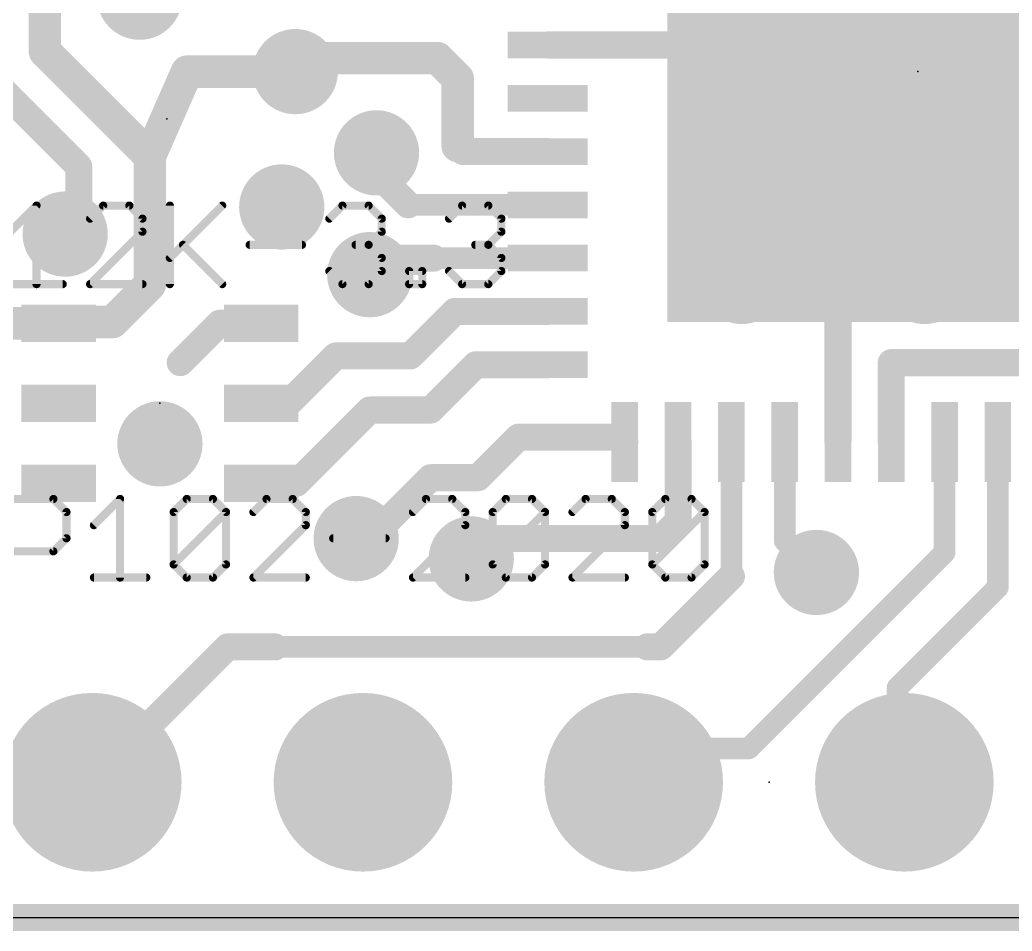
# Model space of a CAD drawing. Extents: x -0.1 to 35.7, y -0.1 to 17.9.
# Drawn here: x 10.75 to 20.06, y -0.13 to 8.42 of the extents above; entities that cross this region are included whole.
import ezdxf

# ---------------------------------------------------------------- set-up
doc = ezdxf.new("R2010")
doc.units = 0
for name, color, linetype in [('1', 12, 'CONTINUOUS'), ('17', 110, 'CONTINUOUS'), ('18', 110, 'CONTINUOUS'), ('20', 53, 'CONTINUOUS'), ('23', 40, 'CONTINUOUS'), ('27', 253, 'CONTINUOUS')]:
    doc.layers.add(name, color=color, linetype=linetype)

# ---------------------------------------------------------------- blocks, each defined once
blk = doc.blocks.new('RECT')
blk.add_solid([(-0.5, -0.5), (0.5, -0.5), (-0.5, 0.5), (0.5, 0.5)])
blk = doc.blocks.new('ROUNDP')
at = {"const_width": 0.5}
blk.add_lwpolyline([(0, -0.25, 1), (0, 0.25, 1), (0, -0.25)], format="xyb", dxfattribs=at)
blk = doc.blocks.new('ROUNDV')
at = {"const_width": 0.5}
blk.add_lwpolyline([(0, -0.25, 1), (0, 0.25, 1), (0, -0.25)], format="xyb", dxfattribs=at)

msp = doc.modelspace()

# ---------------------------------------------------------------- linework, layer by layer
at = {"layer": '1'}
for points, const_width in [([(17.3355, 9.779), (19.177, 7.9375)], 0.254), ([(10.9855, 8.128), (10.9855, 9.017)], 0.3048), ([(15.702, 8.1875), (17.4585, 8.1875)], 0.254), ([(17.4585, 8.1875), (17.4625, 8.1915)], 0.254), ([(17.4585, 8.1875), (18.927, 8.1875)], 0.254), ([(18.927, 8.1875), (19.177, 7.9375)], 0.254), ([(11.97, 7.1435), (10.9855, 8.128)], 0.3048), ([(13.462, 8.0645), (13.335, 7.9375)], 0.3048), ([(14.6685, 8.0645), (13.462, 8.0645)], 0.3048), ([(14.859, 7.874), (14.6685, 8.0645)], 0.3048), ([(10.3814, 7.9701), (11.303, 7.0485)], 0.254), ([(11.97, 7.1435), (12.3195, 7.9375)], 0.3048), ([(12.3195, 7.9375), (13.335, 7.9375)], 0.3048), ([(14.859, 7.239), (14.859, 7.874)], 0.3048), ([(18.427, 7.1875), (19.177, 7.9375)], 0.254), ([(19.427, 7.6875), (19.177, 7.9375)], 0.254), ([(20.705, 7.6875), (19.427, 7.6875)], 0.254), ([(14.9105, 7.1875), (14.859, 7.239)], 0.254), ([(11.97, 7.1435), (11.97, 5.9375)], 0.3048), ([(14.097, 6.985), (14.097, 7.1755)], 0.254), ([(15.702, 7.1875), (14.9105, 7.1875)], 0.254), ([(18.427, 6.211), (18.427, 7.1875)], 0.254), ([(11.303, 7.0485), (11.303, 6.5405)], 0.254), ([(14.3945, 6.6875), (14.097, 6.985)], 0.254), ([(15.702, 6.6875), (14.3945, 6.6875)], 0.2032), ([(11.303, 6.5405), (11.176, 6.4135)], 0.254), ([(18.427, 6.211), (18.415, 6.223)], 0.254), ([(18.427, 4.4625), (18.427, 6.211)], 0.254), ([(14.1885, 6.1875), (14.0335, 6.0325)], 0.254), ([(14.633, 6.1875), (14.1885, 6.1875)], 0.254), ([(14.633, 6.1875), (15.702, 6.1875)], 0.2032), ([(11.97, 5.9375), (11.6205, 5.588)], 0.3048), ([(14.8315, 5.6875), (14.4145, 5.2705)], 0.254), ([(15.702, 5.6875), (14.8315, 5.6875)], 0.254), ([(11.115, 5.576), (10.5839, 5.576)], 0.3048), ([(11.6205, 5.588), (11.127, 5.588)], 0.3048), ([(11.127, 5.588), (11.115, 5.576)], 0.254), ([(12.6245, 5.576), (12.2555, 5.207)], 0.254), ([(13.015, 5.576), (12.6245, 5.576)], 0.254), ([(13.716, 5.2705), (13.2715, 4.826)], 0.254), ([(14.4145, 5.2705), (13.716, 5.2705)], 0.254), ([(14.605, 4.7625), (15.03, 5.1875)], 0.254), ([(15.03, 5.1875), (15.702, 5.1875)], 0.254), ([(18.927, 4.4625), (18.927, 5.207)], 0.254), ([(18.927, 5.207), (21.9075, 5.207)], 0.254), ([(13.2715, 4.826), (13.015, 4.826)], 0.254), ([(13.347, 4.076), (14.0335, 4.7625)], 0.254), ([(14.0335, 4.7625), (14.605, 4.7625)], 0.254), ([(15.0495, 4.1275), (15.4305, 4.5085)], 0.254), ([(15.4305, 4.5085), (16.381, 4.5085)], 0.254), ([(16.381, 4.5085), (16.427, 4.4625)], 0.254), ([(16.927, 4.4625), (16.927, 3.719)], 0.254), ([(17.427, 4.4625), (17.427, 3.203)], 0.2032), ([(17.927, 4.4625), (17.927, 3.536)], 0.2032), ([(19.427, 4.4625), (19.427, 3.425)], 0.2032), ([(19.927, 4.4625), (19.927, 3.0995)], 0.2032), ([(13.015, 4.076), (13.347, 4.076)], 0.254), ([(14.0335, 3.556), (14.605, 4.1275)], 0.254), ([(14.605, 4.1275), (15.0495, 4.1275)], 0.254), ([(16.927, 3.719), (16.764, 3.556)], 0.254), ([(13.9065, 3.556), (14.0335, 3.556)], 0.254), ([(15.1765, 3.556), (14.986, 3.3655)], 0.254), ([(16.764, 3.556), (15.1765, 3.556)], 0.254), ([(17.927, 3.536), (18.2245, 3.2385)], 0.2032), ([(19.427, 3.425), (17.5895, 1.5875)], 0.2032), ([(17.427, 3.203), (16.764, 2.54)], 0.254), ([(19.927, 3.0995), (18.9865, 2.159)], 0.2032), ([(12.7, 2.54), (11.43, 1.27)], 0.254), ([(13.1445, 2.54), (12.7, 2.54)], 0.254), ([(13.1445, 2.54), (16.637, 2.54)], 0.2032), ([(16.764, 2.54), (16.637, 2.54)], 0.254), ([(18.9865, 2.159), (18.9865, 1.3335)], 0.2032), ([(16.8275, 1.5875), (16.51, 1.27)], 0.2032), ([(17.5895, 1.5875), (16.8275, 1.5875)], 0.2032), ([(18.9865, 1.3335), (19.05, 1.27)], 0.2032), ([(0, 0), (35.56, 0)], 0.254)]:
    msp.add_lwpolyline(points, dxfattribs=dict(at, const_width=const_width))
for points, const_width in [([(15.702, 8.251, 1), (15.702, 8.124)], 0.127), ([(17.4585, 8.251, 1), (17.4585, 8.124)], 0.127), ([(17.4136, 8.2324, 1), (17.5034, 8.1426)], 0.127), ([(17.5074, 8.1466, 1), (17.4176, 8.2364)], 0.127), ([(17.4585, 8.124, 1), (17.4585, 8.251)], 0.127), ([(18.9719, 8.2324, 1), (18.8821, 8.1426)], 0.127), ([(18.927, 8.124, 1), (18.927, 8.251)], 0.127), ([(11.0394, 8.1819, 1), (10.9316, 8.0741)], 0.1524), ([(10.9093, 8.128, 1), (11.0617, 8.128)], 0.1524), ([(13.462, 8.1407, 1), (13.462, 7.9883)], 0.1524), ([(13.5159, 8.0106, 1), (13.4081, 8.1184)], 0.1524), ([(14.7224, 8.1184, 1), (14.6146, 8.0106)], 0.1524), ([(14.6685, 7.9883, 1), (14.6685, 8.1407)], 0.1524), ([(12.3195, 8.0137, 1), (12.3195, 7.8613)], 0.1524), ([(12.3892, 7.9068, 1), (12.2498, 7.9682)], 0.1524), ([(13.2811, 7.9914, 1), (13.3889, 7.8836)], 0.1524), ([(13.335, 7.8613, 1), (13.335, 8.0137)], 0.1524), ([(14.9352, 7.874, 1), (14.7828, 7.874)], 0.1524), ([(19.2219, 7.9824, 1), (19.1321, 7.8926)], 0.127), ([(19.2219, 7.8926, 1), (19.1321, 7.9824)], 0.127), ([(19.1321, 7.8926, 1), (19.2219, 7.9824)], 0.127), ([(19.1321, 7.8926, 1), (19.2219, 7.9824)], 0.127), ([(14.8051, 7.8201, 1), (14.9129, 7.9279)], 0.1524), ([(19.427, 7.751, 1), (19.427, 7.624)], 0.127), ([(19.3821, 7.6426, 1), (19.4719, 7.7324)], 0.127), ([(14.9039, 7.2839, 1), (14.8141, 7.1941)], 0.127), ([(12.0462, 7.1435, 1), (11.8938, 7.1435)], 0.1524), ([(11.9161, 7.0896, 1), (12.0239, 7.1974)], 0.1524), ([(14.1605, 7.1755, 1), (14.0335, 7.1755)], 0.127), ([(14.7828, 7.239, 1), (14.9352, 7.239)], 0.1524), ([(14.9105, 7.251, 1), (14.9105, 7.124)], 0.127), ([(14.8656, 7.1426, 1), (14.9554, 7.2324)], 0.127), ([(15.702, 7.124, 1), (15.702, 7.251)], 0.127), ([(18.4905, 7.1875, 1), (18.3635, 7.1875)], 0.127), ([(18.3821, 7.2324, 1), (18.4719, 7.1426)], 0.127), ([(11.3665, 7.0485, 1), (11.2395, 7.0485)], 0.127), ([(11.9003, 7.1742, 1), (12.0397, 7.1128)], 0.1524), ([(11.2581, 7.0036, 1), (11.3479, 7.0934)], 0.127), ([(14.1419, 7.0299, 1), (14.0521, 6.9401)], 0.127), ([(14.0335, 6.985, 1), (14.1605, 6.985)], 0.127), ([(14.3496, 6.6426, 1), (14.4394, 6.7324)], 0.127), ([(14.3945, 6.7383, 1), (14.3945, 6.6367)], 0.1016), ([(15.702, 6.6367, 1), (15.702, 6.7383)], 0.1016), ([(11.3479, 6.4956, 1), (11.2581, 6.5854)], 0.127), ([(11.1311, 6.4584, 1), (11.2209, 6.3686)], 0.127), ([(11.2395, 6.5405, 1), (11.3665, 6.5405)], 0.127), ([(18.4599, 6.2679, 1), (18.3701, 6.1781)], 0.127), ([(18.4905, 6.211, 1), (18.3635, 6.211)], 0.127), ([(14.1885, 6.251, 1), (14.1885, 6.124)], 0.127), ([(14.2334, 6.1426, 1), (14.1436, 6.2324)], 0.127), ([(14.633, 6.2383, 1), (14.633, 6.1367)], 0.1016), ([(14.633, 6.124, 1), (14.633, 6.251)], 0.127), ([(15.702, 6.1367, 1), (15.702, 6.2383)], 0.1016), ([(18.3635, 6.211, 1), (18.4905, 6.211)], 0.127), ([(18.3821, 6.1661, 1), (18.4719, 6.2559)], 0.127), ([(12.0239, 5.8836, 1), (11.9161, 5.9914)], 0.1524), ([(13.9886, 6.0774, 1), (14.0784, 5.9876)], 0.127), ([(11.8938, 5.9375, 1), (12.0462, 5.9375)], 0.1524), ([(14.8315, 5.751, 1), (14.8315, 5.624)], 0.127), ([(14.8764, 5.6426, 1), (14.7866, 5.7324)], 0.127), ([(15.702, 5.624, 1), (15.702, 5.751)], 0.127), ([(11.127, 5.6642, 1), (11.127, 5.5118)], 0.1524), ([(11.0701, 5.6209, 1), (11.1599, 5.5311)], 0.127), ([(11.1719, 5.5431, 1), (11.0821, 5.6329)], 0.127), ([(11.115, 5.4998, 1), (11.115, 5.6522)], 0.1524), ([(11.5666, 5.6419, 1), (11.6744, 5.5341)], 0.1524), ([(11.6205, 5.5118, 1), (11.6205, 5.6642)], 0.1524), ([(12.6245, 5.6395, 1), (12.6245, 5.5125)], 0.127), ([(12.6694, 5.5311, 1), (12.5796, 5.6209)], 0.127), ([(13.015, 5.5125, 1), (13.015, 5.6395)], 0.127), ([(12.2106, 5.2519, 1), (12.3004, 5.1621)], 0.127), ([(13.716, 5.334, 1), (13.716, 5.207)], 0.127), ([(13.7609, 5.2256, 1), (13.6711, 5.3154)], 0.127), ([(14.3696, 5.3154, 1), (14.4594, 5.2256)], 0.127), ([(14.4145, 5.207, 1), (14.4145, 5.334)], 0.127), ([(15.03, 5.251, 1), (15.03, 5.124)], 0.127), ([(15.0749, 5.1426, 1), (14.9851, 5.2324)], 0.127), ([(15.702, 5.124, 1), (15.702, 5.251)], 0.127), ([(18.9905, 5.207, 1), (18.8635, 5.207)], 0.127), ([(18.927, 5.2705, 1), (18.927, 5.1435)], 0.127), ([(13.015, 4.8895, 1), (13.015, 4.7625)], 0.127), ([(13.2715, 4.7625, 1), (13.2715, 4.8895)], 0.127), ([(13.2266, 4.8709, 1), (13.3164, 4.7811)], 0.127), ([(14.0335, 4.826, 1), (14.0335, 4.699)], 0.127), ([(14.0784, 4.7176, 1), (13.9886, 4.8074)], 0.127), ([(14.5601, 4.8074, 1), (14.6499, 4.7176)], 0.127), ([(14.605, 4.699, 1), (14.605, 4.826)], 0.127), ([(15.4305, 4.572, 1), (15.4305, 4.445)], 0.127), ([(15.4754, 4.4636, 1), (15.3856, 4.5534)], 0.127), ([(16.4259, 4.5534, 1), (16.3361, 4.4636)], 0.127), ([(16.381, 4.445, 1), (16.381, 4.572)], 0.127), ([(16.3821, 4.4176, 1), (16.4719, 4.5074)], 0.127), ([(16.9905, 4.4625, 1), (16.8635, 4.4625)], 0.127), ([(17.4778, 4.4625, 1), (17.3762, 4.4625)], 0.1016), ([(17.9778, 4.4625, 1), (17.8762, 4.4625)], 0.1016), ([(19.4778, 4.4625, 1), (19.3762, 4.4625)], 0.1016), ([(19.9778, 4.4625, 1), (19.8762, 4.4625)], 0.1016), ([(18.3635, 4.4625, 1), (18.4905, 4.4625)], 0.127), ([(18.8635, 4.4625, 1), (18.9905, 4.4625)], 0.127), ([(13.015, 4.1395, 1), (13.015, 4.0125)], 0.127), ([(13.347, 4.0125, 1), (13.347, 4.1395)], 0.127), ([(14.605, 4.191, 1), (14.605, 4.064)], 0.127), ([(14.6499, 4.0826, 1), (14.5601, 4.1724)], 0.127), ([(15.0046, 4.1724, 1), (15.0944, 4.0826)], 0.127), ([(15.0495, 4.064, 1), (15.0495, 4.191)], 0.127), ([(13.3021, 4.1209, 1), (13.3919, 4.0311)], 0.127), ([(16.9719, 3.6741, 1), (16.8821, 3.7639)], 0.127), ([(16.8635, 3.719, 1), (16.9905, 3.719)], 0.127), ([(13.9065, 3.6195, 1), (13.9065, 3.4925)], 0.127), ([(13.9886, 3.6009, 1), (14.0784, 3.5111)], 0.127), ([(14.0335, 3.4925, 1), (14.0335, 3.6195)], 0.127), ([(15.1765, 3.6195, 1), (15.1765, 3.4925)], 0.127), ([(15.2214, 3.5111, 1), (15.1316, 3.6009)], 0.127), ([(16.7191, 3.6009, 1), (16.8089, 3.5111)], 0.127), ([(16.764, 3.4925, 1), (16.764, 3.6195)], 0.127), ([(17.9629, 3.5719, 1), (17.8911, 3.5001)], 0.1016), ([(17.8762, 3.536, 1), (17.9778, 3.536)], 0.1016), ([(14.9411, 3.4104, 1), (15.0309, 3.3206)], 0.127), ([(19.3762, 3.425, 1), (19.4778, 3.425)], 0.1016), ([(19.4629, 3.3891, 1), (19.3911, 3.4609)], 0.1016), ([(17.4719, 3.1581, 1), (17.3821, 3.2479)], 0.127), ([(18.1886, 3.2026, 1), (18.2604, 3.2744)], 0.1016), ([(17.3762, 3.203, 1), (17.4778, 3.203)], 0.1016), ([(19.9629, 3.0636, 1), (19.8911, 3.1354)], 0.1016), ([(19.8762, 3.0995, 1), (19.9778, 3.0995)], 0.1016), ([(12.7, 2.6035, 1), (12.7, 2.4765)], 0.127), ([(12.7449, 2.4951, 1), (12.6551, 2.5849)], 0.127), ([(13.1445, 2.5908, 1), (13.1445, 2.4892)], 0.1016), ([(13.1445, 2.4765, 1), (13.1445, 2.6035)], 0.127), ([(16.637, 2.6035, 1), (16.637, 2.4765)], 0.127), ([(16.637, 2.4892, 1), (16.637, 2.5908)], 0.1016), ([(16.7191, 2.5849, 1), (16.8089, 2.4951)], 0.127), ([(16.764, 2.4765, 1), (16.764, 2.6035)], 0.127), ([(19.0373, 2.159, 1), (18.9357, 2.159)], 0.1016), ([(18.9506, 2.1949, 1), (19.0224, 2.1231)], 0.1016), ([(16.8275, 1.6383, 1), (16.8275, 1.5367)], 0.1016), ([(16.8634, 1.5516, 1), (16.7916, 1.6234)], 0.1016), ([(17.5895, 1.5367, 1), (17.5895, 1.6383)], 0.1016), ([(17.5536, 1.6234, 1), (17.6254, 1.5516)], 0.1016), ([(19.0224, 1.3694, 1), (18.9506, 1.2976)], 0.1016), ([(11.3851, 1.3149, 1), (11.4749, 1.2251)], 0.127), ([(16.4741, 1.3059, 1), (16.5459, 1.2341)], 0.1016), ([(18.9357, 1.3335, 1), (19.0373, 1.3335)], 0.1016), ([(19.0141, 1.2341, 1), (19.0859, 1.3059)], 0.1016)]:
    msp.add_lwpolyline(points, format="xyb", dxfattribs=dict(at, const_width=const_width))
at = {"layer": '20'}
msp.add_line((1.27, 0), (34.29, 0), dxfattribs=at)
at = {"layer": '23'}
for p in [(19.177, 7.9375), (12.1285, 7.493), (12.065, 4.826), (17.78, 1.27)]:
    msp.add_point(p, dxfattribs=at)
at = {"layer": '27', "const_width": 0.0762}
for points in [[(10.6613, 6.4351), (10.907, 6.6808)], [(10.907, 6.6808), (10.907, 5.9436)], [(11.5325, 6.6808), (11.4097, 6.558)], [(11.7783, 6.6808), (11.5325, 6.6808)], [(11.9012, 6.558), (11.7783, 6.6808)], [(12.1581, 6.6808), (12.1581, 5.9436)], [(12.1581, 6.1893), (12.6496, 6.6808)], [(13.6549, 6.558), (13.7778, 6.6808)], [(13.7778, 6.6808), (14.0235, 6.6808)], [(14.0235, 6.6808), (14.1464, 6.558)], [(14.7775, 6.558), (14.9004, 6.6808)], [(14.9004, 6.6808), (15.1462, 6.6808)], [(15.1462, 6.6808), (15.269, 6.558)], [(11.9012, 6.4351), (11.9012, 6.558)], [(14.1464, 6.558), (14.1464, 6.4351)], [(15.269, 6.558), (15.269, 6.4351)], [(11.4097, 5.9436), (11.9012, 6.4351)], [(14.1464, 6.4351), (14.0235, 6.3122)], [(15.269, 6.4351), (15.1462, 6.3122)], [(12.281, 6.3122), (12.6496, 5.9436)], [(12.9065, 6.3122), (13.398, 6.3122)], [(14.0235, 6.3122), (13.9007, 6.3122)], [(14.0235, 6.3122), (14.1464, 6.1893)], [(15.1462, 6.3122), (15.0233, 6.3122)], [(15.1462, 6.3122), (15.269, 6.1893)], [(14.1464, 6.1893), (14.1464, 6.0665)], [(15.269, 6.1893), (15.269, 6.0665)], [(13.7778, 5.9436), (13.6549, 6.0665)], [(14.1464, 6.0665), (14.0235, 5.9436)], [(14.4033, 5.9436), (14.4033, 6.0665)], [(14.4033, 6.0665), (14.5262, 6.0665)], [(14.5262, 6.0665), (14.5262, 5.9436)], [(14.9004, 5.9436), (14.7775, 6.0665)], [(15.269, 6.0665), (15.1462, 5.9436)], [(10.6613, 5.9436), (11.1527, 5.9436)], [(11.9012, 5.9436), (11.4097, 5.9436)], [(14.0235, 5.9436), (13.7778, 5.9436)], [(14.5262, 5.9436), (14.4033, 5.9436)], [(15.1462, 5.9436), (14.9004, 5.9436)], [(10.6969, 3.9279), (11.0655, 3.9279)], [(11.0655, 3.9279), (11.1884, 3.8051)], [(11.4454, 3.6822), (11.6911, 3.9279)], [(11.6911, 3.9279), (11.6911, 3.1907)], [(12.1938, 3.8051), (12.3166, 3.9279)], [(12.3166, 3.9279), (12.5624, 3.9279)], [(12.5624, 3.9279), (12.6853, 3.8051)], [(13.0651, 3.9279), (12.9422, 3.8051)], [(13.3108, 3.9279), (13.0651, 3.9279)], [(13.4337, 3.8051), (13.3108, 3.9279)], [(14.5619, 3.9279), (14.439, 3.8051)], [(14.8076, 3.9279), (14.5619, 3.9279)], [(14.9305, 3.8051), (14.8076, 3.9279)], [(15.1874, 3.8051), (15.3103, 3.9279)], [(15.3103, 3.9279), (15.556, 3.9279)], [(15.556, 3.9279), (15.6789, 3.8051)], [(16.0587, 3.9279), (15.9358, 3.8051)], [(16.3045, 3.9279), (16.0587, 3.9279)], [(16.4273, 3.8051), (16.3045, 3.9279)], [(16.6843, 3.8051), (16.8071, 3.9279)], [(16.8071, 3.9279), (17.0529, 3.9279)], [(17.0529, 3.9279), (17.1757, 3.8051)], [(11.1884, 3.8051), (11.1884, 3.5593)], [(12.1938, 3.3136), (12.1938, 3.8051)], [(12.1938, 3.3136), (12.6853, 3.8051)], [(12.6853, 3.8051), (12.6853, 3.3136)], [(13.4337, 3.6822), (13.4337, 3.8051)], [(14.9305, 3.6822), (14.9305, 3.8051)], [(15.1874, 3.3136), (15.1874, 3.8051)], [(15.1874, 3.3136), (15.6789, 3.8051)], [(15.6789, 3.8051), (15.6789, 3.3136)], [(16.4273, 3.6822), (16.4273, 3.8051)], [(16.6843, 3.3136), (16.6843, 3.8051)], [(16.6843, 3.3136), (17.1757, 3.8051)], [(17.1757, 3.8051), (17.1757, 3.3136)], [(12.9422, 3.1907), (13.4337, 3.6822)], [(14.439, 3.1907), (14.9305, 3.6822)], [(15.9358, 3.1907), (16.4273, 3.6822)], [(11.1884, 3.5593), (11.0655, 3.4364)], [(13.6906, 3.5593), (14.1821, 3.5593)], [(11.0655, 3.4364), (10.6969, 3.4364)], [(12.3166, 3.1907), (12.1938, 3.3136)], [(12.6853, 3.3136), (12.5624, 3.1907)], [(15.3103, 3.1907), (15.1874, 3.3136)], [(15.6789, 3.3136), (15.556, 3.1907)], [(16.8071, 3.1907), (16.6843, 3.3136)], [(17.1757, 3.3136), (17.0529, 3.1907)], [(11.4454, 3.1907), (11.9368, 3.1907)], [(12.5624, 3.1907), (12.3166, 3.1907)], [(13.4337, 3.1907), (12.9422, 3.1907)], [(14.9305, 3.1907), (14.439, 3.1907)], [(15.556, 3.1907), (15.3103, 3.1907)], [(16.4273, 3.1907), (15.9358, 3.1907)], [(17.0529, 3.1907), (16.8071, 3.1907)]]:
    msp.add_lwpolyline(points, dxfattribs=at)
at = {"layer": '27', "const_width": 0.0381}
for points in [[(10.9261, 6.6808, 1), (10.888, 6.6808)], [(10.9205, 6.6674, 1), (10.8935, 6.6943)], [(11.5325, 6.6999, 1), (11.5325, 6.6618)], [(11.546, 6.6674, 1), (11.5191, 6.6943)], [(11.7918, 6.6943, 1), (11.7648, 6.6674)], [(11.7783, 6.6618, 1), (11.7783, 6.6999)], [(12.1771, 6.6808, 1), (12.139, 6.6808)], [(12.663, 6.6674, 1), (12.6361, 6.6943)], [(13.7778, 6.6999, 1), (13.7778, 6.6618)], [(13.7913, 6.6674, 1), (13.7643, 6.6943)], [(14.037, 6.6943, 1), (14.0101, 6.6674)], [(14.0235, 6.6618, 1), (14.0235, 6.6999)], [(14.9004, 6.6999, 1), (14.9004, 6.6618)], [(14.9139, 6.6674, 1), (14.8869, 6.6943)], [(15.1596, 6.6943, 1), (15.1327, 6.6674)], [(15.1462, 6.6618, 1), (15.1462, 6.6999)], [(11.3962, 6.5714, 1), (11.4231, 6.5445)], [(11.9202, 6.558, 1), (11.8821, 6.558)], [(11.8877, 6.5445, 1), (11.9146, 6.5714)], [(13.6415, 6.5714, 1), (13.6684, 6.5445)], [(14.1655, 6.558, 1), (14.1274, 6.558)], [(14.1329, 6.5445, 1), (14.1599, 6.5714)], [(14.7641, 6.5714, 1), (14.791, 6.5445)], [(15.2881, 6.558, 1), (15.25, 6.558)], [(15.2556, 6.5445, 1), (15.2825, 6.5714)], [(11.8821, 6.4351, 1), (11.9202, 6.4351)], [(11.9146, 6.4216, 1), (11.8877, 6.4486)], [(14.1274, 6.4351, 1), (14.1655, 6.4351)], [(14.1599, 6.4216, 1), (14.1329, 6.4486)], [(15.25, 6.4351, 1), (15.2881, 6.4351)], [(15.2825, 6.4216, 1), (15.2556, 6.4486)], [(12.2944, 6.3257, 1), (12.2675, 6.2987)], [(12.9065, 6.3313, 1), (12.9065, 6.2932)], [(13.398, 6.2932, 1), (13.398, 6.3313)], [(13.9007, 6.3313, 1), (13.9007, 6.2932)], [(14.037, 6.3257, 1), (14.0101, 6.2987)], [(14.0101, 6.3257, 1), (14.037, 6.2987)], [(14.0235, 6.2932, 1), (14.0235, 6.3313)], [(15.0233, 6.3313, 1), (15.0233, 6.2932)], [(15.1596, 6.3257, 1), (15.1327, 6.2987)], [(15.1327, 6.3257, 1), (15.1596, 6.2987)], [(15.1462, 6.2932, 1), (15.1462, 6.3313)], [(12.1446, 6.2028, 1), (12.1716, 6.1759)], [(14.1655, 6.1893, 1), (14.1274, 6.1893)], [(14.1329, 6.1759, 1), (14.1599, 6.2028)], [(15.2881, 6.1893, 1), (15.25, 6.1893)], [(15.2556, 6.1759, 1), (15.2825, 6.2028)], [(13.6684, 6.0799, 1), (13.6415, 6.053)], [(14.1274, 6.0665, 1), (14.1655, 6.0665)], [(14.1599, 6.053, 1), (14.1329, 6.0799)], [(14.4224, 6.0665, 1), (14.3843, 6.0665)], [(14.4033, 6.0855, 1), (14.4033, 6.0474)], [(14.5453, 6.0665, 1), (14.5072, 6.0665)], [(14.5262, 6.0474, 1), (14.5262, 6.0855)], [(14.791, 6.0799, 1), (14.7641, 6.053)], [(15.25, 6.0665, 1), (15.2881, 6.0665)], [(15.2825, 6.053, 1), (15.2556, 6.0799)], [(10.888, 5.9436, 1), (10.9261, 5.9436)], [(11.1527, 5.9245, 1), (11.1527, 5.9627)], [(11.3962, 5.9571, 1), (11.4231, 5.9301)], [(11.4097, 5.9627, 1), (11.4097, 5.9245)], [(11.9012, 5.9245, 1), (11.9012, 5.9627)], [(12.139, 5.9436, 1), (12.1771, 5.9436)], [(12.6361, 5.9301, 1), (12.663, 5.9571)], [(13.7778, 5.9627, 1), (13.7778, 5.9245)], [(13.7643, 5.9301, 1), (13.7913, 5.9571)], [(14.0101, 5.9571, 1), (14.037, 5.9301)], [(14.0235, 5.9245, 1), (14.0235, 5.9627)], [(14.4033, 5.9627, 1), (14.4033, 5.9245)], [(14.3843, 5.9436, 1), (14.4224, 5.9436)], [(14.5072, 5.9436, 1), (14.5453, 5.9436)], [(14.5262, 5.9245, 1), (14.5262, 5.9627)], [(14.9004, 5.9627, 1), (14.9004, 5.9245)], [(14.8869, 5.9301, 1), (14.9139, 5.9571)], [(15.1327, 5.9571, 1), (15.1596, 5.9301)], [(15.1462, 5.9245, 1), (15.1462, 5.9627)], [(11.079, 3.9414, 1), (11.0521, 3.9145)], [(11.0655, 3.9089, 1), (11.0655, 3.947)], [(11.7101, 3.9279, 1), (11.672, 3.9279)], [(11.7046, 3.9145, 1), (11.6776, 3.9414)], [(12.3166, 3.947, 1), (12.3166, 3.9089)], [(12.3301, 3.9145, 1), (12.3032, 3.9414)], [(12.5759, 3.9414, 1), (12.5489, 3.9145)], [(12.5624, 3.9089, 1), (12.5624, 3.947)], [(13.0651, 3.947, 1), (13.0651, 3.9089)], [(13.0785, 3.9145, 1), (13.0516, 3.9414)], [(13.3243, 3.9414, 1), (13.2973, 3.9145)], [(13.3108, 3.9089, 1), (13.3108, 3.947)], [(14.5619, 3.947, 1), (14.5619, 3.9089)], [(14.5754, 3.9145, 1), (14.5484, 3.9414)], [(14.8211, 3.9414, 1), (14.7942, 3.9145)], [(14.8076, 3.9089, 1), (14.8076, 3.947)], [(15.3103, 3.947, 1), (15.3103, 3.9089)], [(15.3238, 3.9145, 1), (15.2968, 3.9414)], [(15.5695, 3.9414, 1), (15.5426, 3.9145)], [(15.556, 3.9089, 1), (15.556, 3.947)], [(16.0587, 3.947, 1), (16.0587, 3.9089)], [(16.0722, 3.9145, 1), (16.0452, 3.9414)], [(16.3179, 3.9414, 1), (16.291, 3.9145)], [(16.3045, 3.9089, 1), (16.3045, 3.947)], [(16.8071, 3.947, 1), (16.8071, 3.9089)], [(16.8206, 3.9145, 1), (16.7937, 3.9414)], [(17.0663, 3.9414, 1), (17.0394, 3.9145)], [(17.0529, 3.9089, 1), (17.0529, 3.947)], [(11.2075, 3.8051, 1), (11.1694, 3.8051)], [(11.175, 3.7916, 1), (11.2019, 3.8185)], [(12.2128, 3.8051, 1), (12.1747, 3.8051)], [(12.1803, 3.8185, 1), (12.2072, 3.7916)], [(12.7043, 3.8051, 1), (12.6662, 3.8051)], [(12.6987, 3.7916, 1), (12.6718, 3.8185)], [(12.6718, 3.7916, 1), (12.6987, 3.8185)], [(12.9287, 3.8185, 1), (12.9557, 3.7916)], [(13.4527, 3.8051, 1), (13.4146, 3.8051)], [(13.4202, 3.7916, 1), (13.4471, 3.8185)], [(14.4255, 3.8185, 1), (14.4525, 3.7916)], [(14.9496, 3.8051, 1), (14.9115, 3.8051)], [(14.917, 3.7916, 1), (14.944, 3.8185)], [(15.2065, 3.8051, 1), (15.1684, 3.8051)], [(15.174, 3.8185, 1), (15.2009, 3.7916)], [(15.698, 3.8051, 1), (15.6599, 3.8051)], [(15.6924, 3.7916, 1), (15.6654, 3.8185)], [(15.6654, 3.7916, 1), (15.6924, 3.8185)], [(15.9224, 3.8185, 1), (15.9493, 3.7916)], [(16.4464, 3.8051, 1), (16.4083, 3.8051)], [(16.4139, 3.7916, 1), (16.4408, 3.8185)], [(16.7033, 3.8051, 1), (16.6652, 3.8051)], [(16.6708, 3.8185, 1), (16.6977, 3.7916)], [(17.1948, 3.8051, 1), (17.1567, 3.8051)], [(17.1892, 3.7916, 1), (17.1623, 3.8185)], [(17.1623, 3.7916, 1), (17.1892, 3.8185)], [(11.4319, 3.6957, 1), (11.4588, 3.6687)], [(13.4146, 3.6822, 1), (13.4527, 3.6822)], [(13.4471, 3.6687, 1), (13.4202, 3.6957)], [(14.9115, 3.6822, 1), (14.9496, 3.6822)], [(14.944, 3.6687, 1), (14.917, 3.6957)], [(16.4083, 3.6822, 1), (16.4464, 3.6822)], [(16.4408, 3.6687, 1), (16.4139, 3.6957)], [(11.1694, 3.5593, 1), (11.2075, 3.5593)], [(11.2019, 3.5458, 1), (11.175, 3.5728)], [(13.6906, 3.5784, 1), (13.6906, 3.5403)], [(14.1821, 3.5403, 1), (14.1821, 3.5784)], [(11.0521, 3.4499, 1), (11.079, 3.423)], [(11.0655, 3.4174, 1), (11.0655, 3.4555)], [(12.1747, 3.3136, 1), (12.2128, 3.3136)], [(12.2072, 3.327, 1), (12.1803, 3.3001)], [(12.1803, 3.327, 1), (12.2072, 3.3001)], [(12.6662, 3.3136, 1), (12.7043, 3.3136)], [(12.6987, 3.3001, 1), (12.6718, 3.327)], [(15.2009, 3.327, 1), (15.174, 3.3001)], [(15.174, 3.327, 1), (15.2009, 3.3001)], [(15.1684, 3.3136, 1), (15.2065, 3.3136)], [(15.6599, 3.3136, 1), (15.698, 3.3136)], [(15.6924, 3.3001, 1), (15.6654, 3.327)], [(16.6652, 3.3136, 1), (16.7033, 3.3136)], [(16.6977, 3.327, 1), (16.6708, 3.3001)], [(16.6708, 3.327, 1), (16.6977, 3.3001)], [(17.1567, 3.3136, 1), (17.1948, 3.3136)], [(17.1892, 3.3001, 1), (17.1623, 3.327)], [(11.4454, 3.2098, 1), (11.4454, 3.1717)], [(11.672, 3.1907, 1), (11.7101, 3.1907)], [(11.9368, 3.1717, 1), (11.9368, 3.2098)], [(12.3166, 3.2098, 1), (12.3166, 3.1717)], [(12.3032, 3.1772, 1), (12.3301, 3.2042)], [(12.5489, 3.2042, 1), (12.5759, 3.1772)], [(12.5624, 3.1717, 1), (12.5624, 3.2098)], [(12.9422, 3.2098, 1), (12.9422, 3.1717)], [(12.9287, 3.2042, 1), (12.9557, 3.1772)], [(13.4337, 3.1717, 1), (13.4337, 3.2098)], [(14.439, 3.2098, 1), (14.439, 3.1717)], [(14.4255, 3.2042, 1), (14.4525, 3.1772)], [(14.9305, 3.1717, 1), (14.9305, 3.2098)], [(15.3103, 3.2098, 1), (15.3103, 3.1717)], [(15.2968, 3.1772, 1), (15.3238, 3.2042)], [(15.5426, 3.2042, 1), (15.5695, 3.1772)], [(15.556, 3.1717, 1), (15.556, 3.2098)], [(15.9358, 3.2098, 1), (15.9358, 3.1717)], [(15.9224, 3.2042, 1), (15.9493, 3.1772)], [(16.4273, 3.1717, 1), (16.4273, 3.2098)], [(16.8071, 3.2098, 1), (16.8071, 3.1717)], [(16.7937, 3.1772, 1), (16.8206, 3.2042)], [(17.0394, 3.2042, 1), (17.0663, 3.1772)], [(17.0529, 3.1717, 1), (17.0529, 3.2098)]]:
    msp.add_lwpolyline(points, format="xyb", dxfattribs=at)

# ---------------------------------------------------------------- block references
at = {"layer": '1'}
for p, xscale, yscale in [((19.177, 7.9375), 4.7, 4.7), ((15.702, 8.1875), 0.75, 0.25), ((15.702, 7.6875), 0.75, 0.25), ((15.702, 7.1875), 0.75, 0.25), ((15.702, 6.6875), 0.75, 0.25), ((15.702, 6.1875), 0.75, 0.25), ((15.702, 5.6875), 0.75, 0.25), ((15.702, 5.1875), 0.75, 0.25)]:
    msp.add_blockref('RECT', p, dxfattribs=dict(at, xscale=xscale, yscale=yscale))
for p, xscale, yscale, rotation in [((11.115, 5.576), 0.7, 0.35, 180), ((13.015, 5.576), 0.7, 0.35, 180), ((11.115, 4.826), 0.7, 0.35, 180), ((13.015, 4.826), 0.7, 0.35, 180), ((16.427, 4.4625), 0.75, 0.25, 90), ((16.927, 4.4625), 0.75, 0.25, 90), ((17.427, 4.4625), 0.75, 0.25, 90), ((17.927, 4.4625), 0.75, 0.25, 90), ((18.427, 4.4625), 0.75, 0.25, 90), ((18.927, 4.4625), 0.75, 0.25, 90), ((19.427, 4.4625), 0.75, 0.25, 90), ((19.927, 4.4625), 0.75, 0.25, 90), ((11.115, 4.076), 0.7, 0.35, 180), ((13.015, 4.076), 0.7, 0.35, 180)]:
    msp.add_blockref('RECT', p, dxfattribs=dict(at, xscale=xscale, yscale=yscale, rotation=rotation))
at = {"layer": '17', "xscale": 1.6764, "yscale": 1.6764, "rotation": 270}
for p in [(11.43, 1.27), (13.97, 1.27), (16.51, 1.27), (19.05, 1.27)]:
    msp.add_blockref('ROUNDP', p, dxfattribs=at)
at = {"layer": '18', "xscale": 0.8001, "yscale": 0.8001}
for p in [(11.8745, 8.636), (11.8745, 8.636), (13.335, 7.9375), (13.335, 7.9375), (14.097, 7.1755), (14.097, 7.1755), (13.208, 6.6675), (13.208, 6.6675), (11.176, 6.4135), (11.176, 6.4135), (14.0335, 6.0325), (14.0335, 6.0325), (17.526, 5.969), (17.526, 5.969), (19.2405, 5.969), (19.2405, 5.969), (12.065, 4.445), (12.065, 4.445), (13.9065, 3.556), (13.9065, 3.556), (14.986, 3.3655), (14.986, 3.3655), (18.2245, 3.2385), (18.2245, 3.2385)]:
    msp.add_blockref('ROUNDV', p, dxfattribs=at)

doc.saveas('drawing.dxf')
